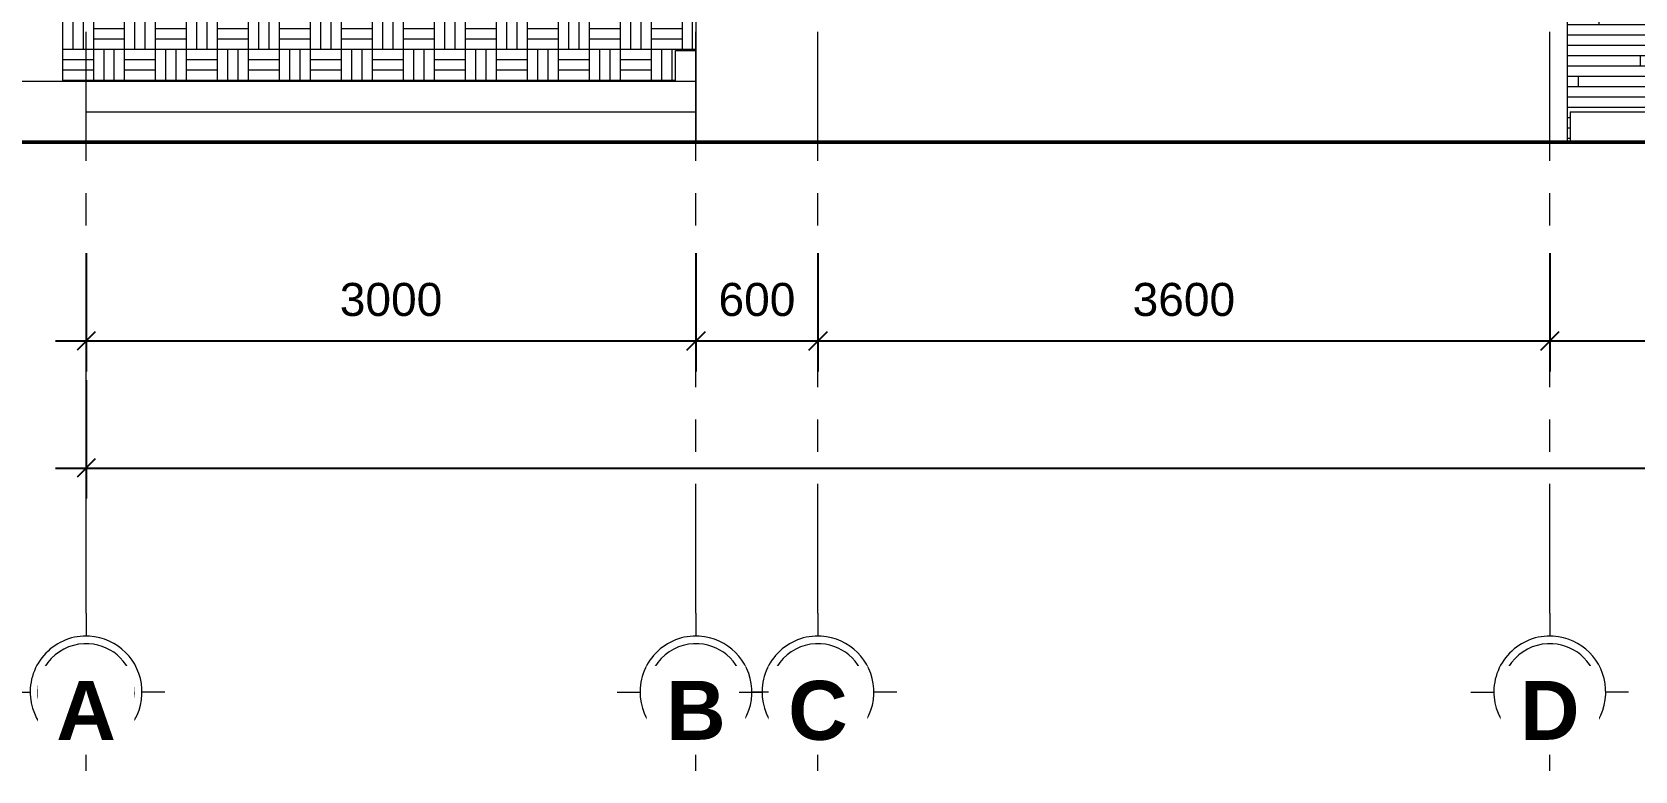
# Model space of a CAD drawing. Header units: millimetres. Extents: x 2164007 to 2324354, y -2513385 to -2308978.
# Drawn here: x 2215219 to 2223103, y -2429111 to -2425479 of the extents above; entities that cross this region are included whole.
import ezdxf

# ---------------------------------------------------------------- set-up
doc = ezdxf.new("R2010")
doc.units = ezdxf.units.MM
doc.linetypes.add('Grid Line', pattern=[22.225, 12.7, -3.175, 3.175, -3.175])
for name, color, linetype, lineweight in [('A-ANNO-DIMS', 211, 'Continuous', 9), ('A-DETL-WIDE', 214, 'Continuous', 50), ('A-FLOR', 8, 'Continuous', 13), ('A-WALL', 113, 'Continuous', 20), ('A-WALL-PATT', 8, 'Continuous', 50), ('S-GRID', 8, 'Continuous', 9), ('S-GRID-IDEN', 8, 'Continuous', 9), ('S-STRS', 8, 'Continuous', 9)]:
    doc.layers.add(name, color=color, linetype=linetype, lineweight=lineweight)
doc.styles.add('Arial_1', font='arial.ttf', dxfattribs={"height": 162.282934})
doc.styles.add('Arial_B', font='arialbd.ttf', dxfattribs={"height": 190.266788})
doc.dimstyles.new('Dim_dai_ca_vu', dxfattribs={"dimscale": 304.8, "dimtxt": 165, "dimasz": 0.292969, "dimexe": 0.492126, "dimexo": 0.0625, "dimgap": 0.393701, "dimtad": 1, "dimdec": 0, "dimzin": 0, "dimdsep": 46, "dimtxsty": 'Arial_1', "dimblk1": 'OBLIQUE', "dimblk2": 'OBLIQUE', "dimsah": 1, "dimcen": 0.09, "dimdle": 0.492126, "dimadec": 0, "dimazin": 0, "dimtfac": 1, "dimtdec": 4, "dimtix": 1, "dimtmove": 0, "dimatfit": 3, "dimfxl": 0.984252, "dimfxlon": 1, "dimtvp": 1, "dimtfill": 1, "dimtolj": 1, "dimtzin": 0, "dimarcsym": 2})

# ---------------------------------------------------------------- blocks, each defined once
blk = doc.blocks.new('Floors 2 - Floors 2-1072351-East')
at = {"layer": 'A-FLOR'}
for p, q in [((-1229, -500), (-1229, -350)), ((-1229, -350), (-1129, -350))]:
    blk.add_line(p, q, dxfattribs=at)
blk = doc.blocks.new('Grid - Structural Grid-308830-East')
at = {"layer": 'S-GRID-IDEN'}
for p, q in [((5047.2, -2647.5), (5047.2, -2760)), ((4659.5, -3035.1), (4772, -3035.1)), ((5434.9, -3035.1), (5322.4, -3035.1)), ((5047.2, -3422.8), (5047.2, -3310.3))]:
    blk.add_line(p, q, dxfattribs=at)
at = {"layer": 'S-GRID-IDEN', "lineweight": 13}
for start, end in [(86.59057, 185.41735), (3.40943, 86.59057), (185.41735, 275.41735), (275.41735, 3.40943)]:
    blk.add_arc((5047.2, -3035.1), 275.2, start, end, dxfattribs=at)
at = {"layer": 'S-GRID-IDEN'}
for start, end in [(86.59057, 185.41735), (3.40943, 86.59057), (185.41735, 275.41735), (275.41735, 3.40943)]:
    blk.add_arc((5047.2, -3035.1), 237.7, start, end, dxfattribs=at)
blk = doc.blocks.new('_Oblique')
at = {"color": 0, "linetype": 'ByBlock', "lineweight": -2}
blk.add_line((-0.5, -0.5), (0.5, 0.5), dxfattribs=at)
blk = doc.blocks.new('*D258')
at = {"layer": 'A-ANNO-DIMS', "color": 0, "lineweight": -2}
for p, q in [((2215484.6, -2426566.6), (2215484.6, -2427147.5)), ((2218484.6, -2426566.6), (2218484.6, -2427147.5)), ((2215334.6, -2426997.5), (2218634.6, -2426997.5))]:
    blk.add_line(p, q, dxfattribs=at)
at = {"layer": 'Defpoints', "color": 0}
for p in [(2215484.6, -2426547.5), (2218484.6, -2426547.5), (2218484.6, -2426997.5)]:
    blk.add_point(p, dxfattribs=at)
at = {"layer": 'A-ANNO-DIMS', "color": 0, "lineweight": -2, "xscale": 89.296875, "yscale": 89.296875, "zscale": 89.296875, "rotation": 180}
blk.add_blockref('_Oblique', (2215484.6, -2426997.5), dxfattribs=at)
at = {"layer": 'A-ANNO-DIMS', "color": 0, "lineweight": -2, "xscale": 89.296875, "yscale": 89.296875, "zscale": 89.296875}
blk.add_blockref('_Oblique', (2218484.6, -2426997.5), dxfattribs=at)
at = {"layer": 'A-ANNO-DIMS', "color": 0, "insert": (2216984.6, -2426794.6), "char_height": 162.28, "attachment_point": 5, "style": 'Arial_1', "bg_fill": 3, "box_fill_scale": 1.1, "bg_fill_color": 256, "bg_fill_true_color": 13158600, "bg_fill_transparency": 10182732}
blk.add_mtext('\\A1;3000', dxfattribs=at)
blk = doc.blocks.new('*D259')
at = {"layer": 'A-ANNO-DIMS', "color": 0, "lineweight": -2}
for p, q in [((2218484.6, -2426566.6), (2218484.6, -2427147.5)), ((2219084.6, -2426566.6), (2219084.6, -2427147.5)), ((2218334.6, -2426997.5), (2219234.6, -2426997.5))]:
    blk.add_line(p, q, dxfattribs=at)
at = {"layer": 'Defpoints', "color": 0}
for p in [(2218484.6, -2426547.5), (2219084.6, -2426547.5), (2219084.6, -2426997.5)]:
    blk.add_point(p, dxfattribs=at)
at = {"layer": 'A-ANNO-DIMS', "color": 0, "lineweight": -2, "xscale": 89.296875, "yscale": 89.296875, "zscale": 89.296875, "rotation": 180}
blk.add_blockref('_Oblique', (2218484.6, -2426997.5), dxfattribs=at)
at = {"layer": 'A-ANNO-DIMS', "color": 0, "lineweight": -2, "xscale": 89.296875, "yscale": 89.296875, "zscale": 89.296875}
blk.add_blockref('_Oblique', (2219084.6, -2426997.5), dxfattribs=at)
at = {"layer": 'A-ANNO-DIMS', "color": 0, "insert": (2218784.6, -2426794.7), "char_height": 162.28, "attachment_point": 5, "style": 'Arial_1', "bg_fill": 3, "box_fill_scale": 1.1, "bg_fill_color": 256, "bg_fill_true_color": 13158600, "bg_fill_transparency": 12551404}
blk.add_mtext('\\A1;600', dxfattribs=at)
blk = doc.blocks.new('*D260')
at = {"layer": 'A-ANNO-DIMS', "color": 0, "lineweight": -2}
for p, q in [((2219084.6, -2426566.6), (2219084.6, -2427147.5)), ((2222684.6, -2426566.6), (2222684.6, -2427147.5)), ((2218934.6, -2426997.5), (2222834.6, -2426997.5))]:
    blk.add_line(p, q, dxfattribs=at)
at = {"layer": 'Defpoints', "color": 0}
for p in [(2219084.6, -2426547.5), (2222684.6, -2426547.5), (2222684.6, -2426997.5)]:
    blk.add_point(p, dxfattribs=at)
at = {"layer": 'A-ANNO-DIMS', "color": 0, "lineweight": -2, "xscale": 89.296875, "yscale": 89.296875, "zscale": 89.296875, "rotation": 180}
blk.add_blockref('_Oblique', (2219084.6, -2426997.5), dxfattribs=at)
at = {"layer": 'A-ANNO-DIMS', "color": 0, "lineweight": -2, "xscale": 89.296875, "yscale": 89.296875, "zscale": 89.296875}
blk.add_blockref('_Oblique', (2222684.6, -2426997.5), dxfattribs=at)
at = {"layer": 'A-ANNO-DIMS', "color": 0, "insert": (2220884.6, -2426794.6), "char_height": 162.28, "attachment_point": 5, "style": 'Arial_1', "bg_fill": 3, "box_fill_scale": 1.1, "bg_fill_color": 256, "bg_fill_true_color": 13158600, "bg_fill_transparency": 12551404}
blk.add_mtext('\\A1;3600', dxfattribs=at)
blk = doc.blocks.new('*D261')
at = {"layer": 'A-ANNO-DIMS', "color": 0, "lineweight": -2}
for p, q in [((2222684.6, -2426566.6), (2222684.6, -2427147.5)), ((2227684.6, -2426566.6), (2227684.6, -2427147.5)), ((2222534.6, -2426997.5), (2227834.6, -2426997.5))]:
    blk.add_line(p, q, dxfattribs=at)
at = {"layer": 'Defpoints', "color": 0}
for p in [(2222684.6, -2426547.5), (2227684.6, -2426547.5), (2227684.6, -2426997.5)]:
    blk.add_point(p, dxfattribs=at)
at = {"layer": 'A-ANNO-DIMS', "color": 0, "lineweight": -2, "xscale": 89.296875, "yscale": 89.296875, "zscale": 89.296875, "rotation": 180}
blk.add_blockref('_Oblique', (2222684.6, -2426997.5), dxfattribs=at)
at = {"layer": 'A-ANNO-DIMS', "color": 0, "lineweight": -2, "xscale": 89.296875, "yscale": 89.296875, "zscale": 89.296875}
blk.add_blockref('_Oblique', (2227684.6, -2426997.5), dxfattribs=at)
at = {"layer": 'A-ANNO-DIMS', "color": 0, "insert": (2225184.6, -2426794.7), "char_height": 162.28, "attachment_point": 5, "style": 'Arial_1', "bg_fill": 3, "box_fill_scale": 1.1, "bg_fill_color": 256, "bg_fill_true_color": 13158600, "bg_fill_transparency": 12551484}
blk.add_mtext('\\A1;5000', dxfattribs=at)
blk = doc.blocks.new('*D263')
at = {"layer": 'A-ANNO-DIMS', "color": 0, "lineweight": -2}
for p, q in [((2215484.6, -2427191), (2215484.6, -2427772)), ((2231584.6, -2427191), (2231584.6, -2427772)), ((2215334.6, -2427622), (2231734.6, -2427622))]:
    blk.add_line(p, q, dxfattribs=at)
at = {"layer": 'Defpoints', "color": 0}
for p in [(2215484.6, -2427172), (2231584.6, -2427172), (2231584.6, -2427622)]:
    blk.add_point(p, dxfattribs=at)
at = {"layer": 'A-ANNO-DIMS', "color": 0, "lineweight": -2, "xscale": 89.296875, "yscale": 89.296875, "zscale": 89.296875, "rotation": 180}
blk.add_blockref('_Oblique', (2215484.6, -2427622), dxfattribs=at)
at = {"layer": 'A-ANNO-DIMS', "color": 0, "lineweight": -2, "xscale": 89.296875, "yscale": 89.296875, "zscale": 89.296875}
blk.add_blockref('_Oblique', (2231584.6, -2427622), dxfattribs=at)
at = {"layer": 'A-ANNO-DIMS', "color": 0, "insert": (2223534.6, -2427419.1), "char_height": 162.28, "attachment_point": 5, "style": 'Arial_1', "bg_fill": 3, "box_fill_scale": 1.1, "bg_fill_color": 256, "bg_fill_true_color": 13158600, "bg_fill_transparency": 10166816}
blk.add_mtext('\\A1;16100', dxfattribs=at)

msp = doc.modelspace()

# ---------------------------------------------------------------- hatches: boundary and pattern name
at = {"layer": 'A-WALL-PATT', "lineweight": 9}
h = msp.add_hatch(dxfattribs=at)
h.set_pattern_fill('FP_51', color=256, style=0, pattern_type=2)
h.set_pattern_definition([(0, (2222684.58, -2426020.66), (152.4, 152.4), [152.4, -152.4]), (0, (2222684.58, -2425969.86), (152.4, 152.4), [152.4, -152.4]), (0, (2222684.58, -2425919.06), (152.4, 152.4), [152.4, -152.4]), (0, (2222684.58, -2425868.26), (152.4, 152.4), [152.4, -152.4]), (90, (2222684.58, -2425868.26), (-152.4, 152.4), [152.4, -152.4]), (90, (2222735.38, -2425868.26), (-152.4, 152.4), [152.4, -152.4]), (90, (2222786.18, -2425868.26), (-152.4, 152.4), [152.4, -152.4]), (90, (2222836.98, -2425868.26), (-152.4, 152.4), [152.4, -152.4])])
h.paths.add_polyline_path([(2216478.4, -2425720.7), (2218384.6, -2425720.7), (2218384.6, -2425570.7), (2218484.6, -2425570.7), (2218484.6, -2425420.7), (2218969.6, -2425420.7), (2218969.6, -2425220.7), (2215369.6, -2425220.7), (2215369.6, -2425720.7)], flags=0)
h = msp.add_hatch(dxfattribs=at)
h.set_pattern_fill('FP_52', color=256, style=0, pattern_type=2)
h.set_pattern_definition([(0, (2223842.076, -2426000.34), (0, 50.8), []), (90, (2223842.08, -2426000.34), (-203.2, 203.2), [50.8, -711.2]), (90, (2224146.88, -2425898.74), (-203.2, 203.2), [50.8, -711.2])])
h.paths.add_polyline_path([(2222784.6, -2426020.7), (2222784.6, -2425870.7), (2223384.6, -2425870.7), (2223384.6, -2425720.7), (2223784.6, -2425720.7), (2223784.6, -2425210.7), (2222769.6, -2425210.7), (2222769.6, -2426020.7)], flags=0)

# ---------------------------------------------------------------- linework, layer by layer
at = {"layer": 'A-DETL-WIDE'}
msp.add_line((2234658.9, -2426020.7), (2212258.9, -2426020.7), dxfattribs=at)
at = {"layer": 'A-FLOR'}
for p, q in [((2218484.6, -2425420.7), (2218484.6, -2426020.7)), ((2213548.8, -2425720.7), (2218484.6, -2425720.7)), ((2222784.6, -2425870.7), (2226984.6, -2425870.7)), ((2222784.6, -2425870.7), (2222784.6, -2426020.7))]:
    msp.add_line(p, q, dxfattribs=at)
at = {"layer": 'A-WALL'}
for p, q in [((2215369.6, -2425720.7), (2215369.6, -2421970.7)), ((2222769.6, -2425210.7), (2222769.6, -2426020.7))]:
    msp.add_line(p, q, dxfattribs=at)
at = {"layer": 'S-GRID', "linetype": 'Grid Line', "ltscale": 50}
for p, q in [((2215484.6, -2428335.5), (2215484.6, -2415382.3)), ((2218484.6, -2428335.5), (2218484.6, -2415382.3)), ((2219084.6, -2428335.5), (2219084.6, -2415382.3)), ((2222684.6, -2428335.5), (2222684.6, -2415382.3)), ((2210333.9, -2426020.7), (2238074, -2426020.7))]:
    msp.add_line(p, q, dxfattribs=at)
at = {"layer": 'S-STRS'}
for p, q in [((2215484.6, -2425870.7), (2218484.6, -2425870.7)), ((2215484.6, -2426020.7), (2215484.6, -2425870.7))]:
    msp.add_line(p, q, dxfattribs=at)

# ---------------------------------------------------------------- block references
at = {"layer": 'A-FLOR'}
msp.add_blockref('Floors 2 - Floors 2-1072351-East', (2219613.6, -2425220.7), dxfattribs=at)
at = {"layer": 'S-GRID-IDEN'}
for p in [(2210437.4, -2425688), (2213437.4, -2425688), (2217637.4, -2425688)]:
    msp.add_blockref('Grid - Structural Grid-308830-East', p, dxfattribs=at)

# ---------------------------------------------------------------- next in the draw order: texts
at = {"layer": 'S-GRID-IDEN', "char_height": 289.967, "attachment_point": 2, "line_spacing_factor": 0.938532, "style": 'Arial_B', "bg_fill": 3, "box_fill_scale": 1.25, "bg_fill_color": 0, "bg_fill_transparency": 0}
for s, insert, width in [('\\fArial|b1|i0|c163|p34|;A', (2215484.5, -2428668.1), 329.184), ('\\fArial|b1|i0|c163|p34|;B', (2218484.5, -2428668.1), 339.471), ('\\fArial|b1|i0|c163|p34|;D', (2222684.5, -2428668.1), 339.471)]:
    msp.add_mtext(s, dxfattribs=dict(at, insert=insert, width=width))

# ---------------------------------------------------------------- next in the draw order: dimensions: what is measured, and where the dimension line sits
at = {"layer": 'A-ANNO-DIMS'}
dim = msp.add_linear_dim(base=(2218484.6, -2426997.5), p1=(2215484.6, -2426547.5), p2=(2218484.6, -2426547.5), dimstyle='Dim_dai_ca_vu', override={"dimpost": '<>', "dimfxl": 3000}, dxfattribs=at)
dim.commit()
dim.dimension.update_dxf_attribs({"geometry": '*D258', "text_midpoint": (2216984.6, -2426794.6)})

# ---------------------------------------------------------------- next in the draw order: block references
at = {"layer": 'S-GRID-IDEN'}
msp.add_blockref('Grid - Structural Grid-308830-East', (2214037.4, -2425688), dxfattribs=at)

# ---------------------------------------------------------------- next in the draw order: dimensions: what is measured, and where the dimension line sits
at = {"layer": 'A-ANNO-DIMS'}
dim = msp.add_linear_dim(base=(2219084.6, -2426997.5), p1=(2218484.6, -2426547.5), p2=(2219084.6, -2426547.5), dimstyle='Dim_dai_ca_vu', override={"dimpost": '<>', "dimfxl": 600}, dxfattribs=at)
dim.commit()
dim.dimension.update_dxf_attribs({"geometry": '*D259', "text_midpoint": (2218784.6, -2426794.7)})

# ---------------------------------------------------------------- next in the draw order: texts
at = {"layer": 'S-GRID-IDEN', "insert": (2219084.5, -2428668.1), "char_height": 289.967, "width": 339.471, "attachment_point": 2, "line_spacing_factor": 0.938532, "style": 'Arial_B', "bg_fill": 3, "box_fill_scale": 1.25, "bg_fill_color": 0, "bg_fill_transparency": 0}
msp.add_mtext('\\fArial|b1|i0|c163|p34|;C', dxfattribs=at)

# ---------------------------------------------------------------- next in the draw order: dimensions: what is measured, and where the dimension line sits
at = {"layer": 'A-ANNO-DIMS'}
dim = msp.add_linear_dim(base=(2222684.6, -2426997.5), p1=(2219084.6, -2426547.5), p2=(2222684.6, -2426547.5), dimstyle='Dim_dai_ca_vu', override={"dimpost": '<>', "dimfxl": 3600}, dxfattribs=at)
dim.commit()
dim.dimension.update_dxf_attribs({"geometry": '*D260', "text_midpoint": (2220884.6, -2426794.6)})

# ---------------------------------------------------------------- next in the draw order: dimensions: what is measured, and where the dimension line sits
dim = msp.add_linear_dim(base=(2227684.6, -2426997.5), p1=(2222684.6, -2426547.5), p2=(2227684.6, -2426547.5), dimstyle='Dim_dai_ca_vu', override={"dimpost": '<>', "dimfxl": 5000}, dxfattribs=at)
dim.commit()
dim.dimension.update_dxf_attribs({"geometry": '*D261', "text_midpoint": (2225184.6, -2426794.7)})

# ---------------------------------------------------------------- next in the draw order: dimensions: what is measured, and where the dimension line sits
dim = msp.add_linear_dim(base=(2231584.6, -2427622), p1=(2215484.6, -2427172), p2=(2231584.6, -2427172), dimstyle='Dim_dai_ca_vu', override={"dimpost": '<>', "dimfxl": 16100}, dxfattribs=at)
dim.commit()
dim.dimension.update_dxf_attribs({"geometry": '*D263', "text_midpoint": (2223534.6, -2427419.1)})

doc.saveas('drawing.dxf')
